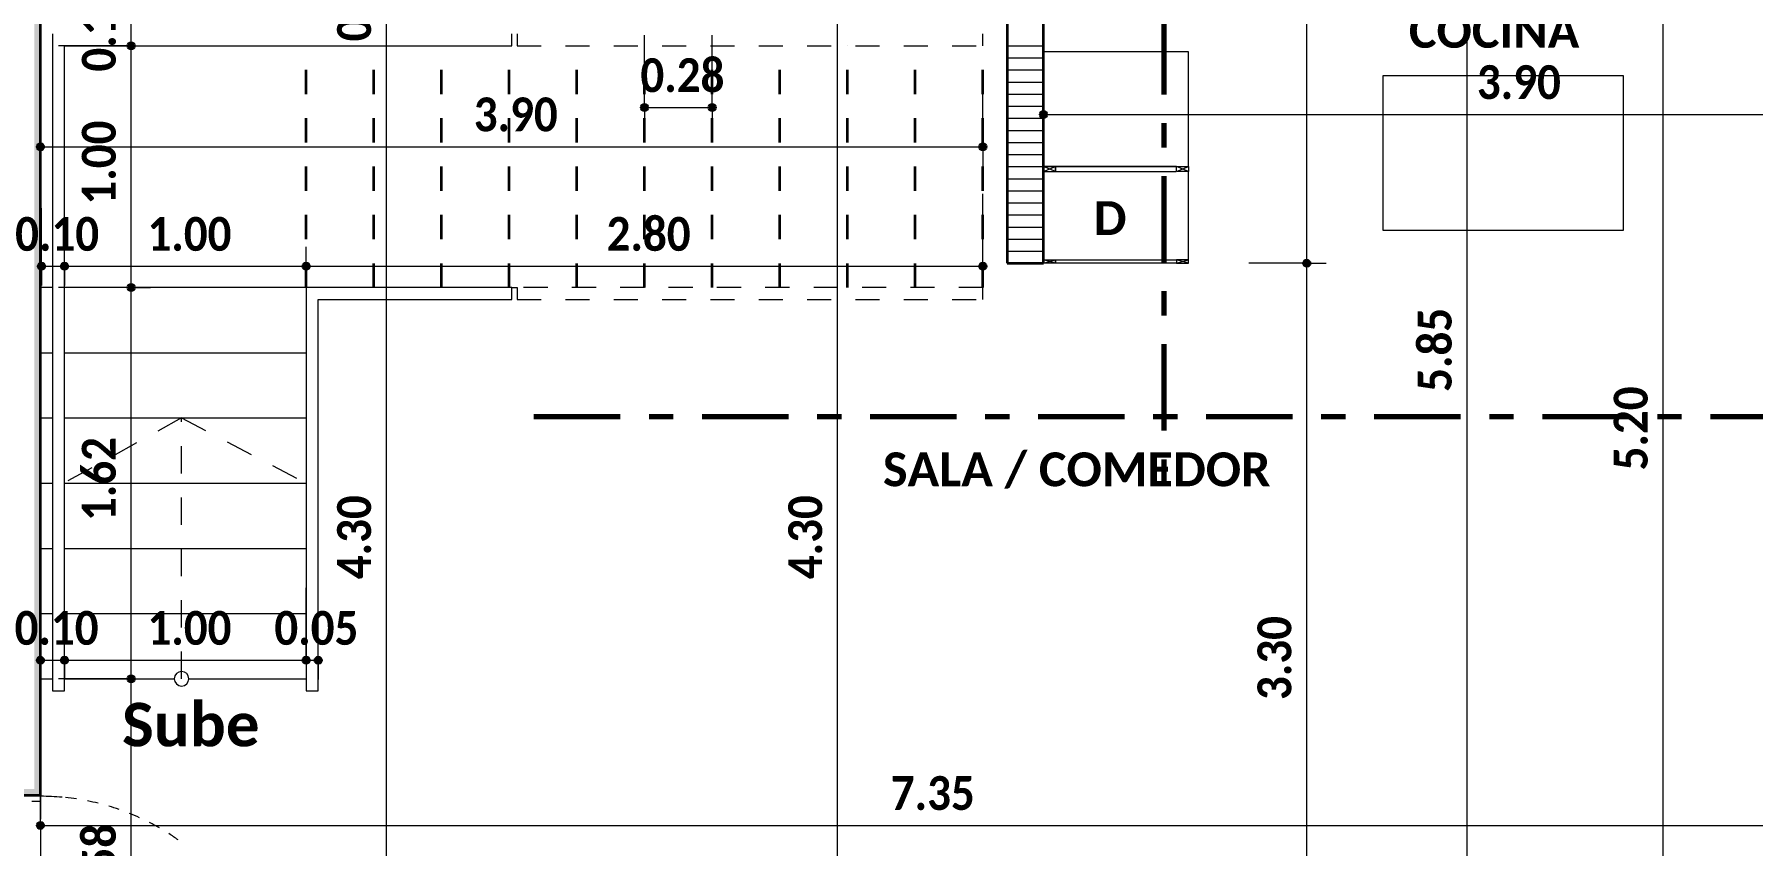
# Model space of a CAD drawing. Header units: metres. Extents: x -144 to 1000, y -717 to 29.
# Drawn here: x 794.25 to 801.36, y -556.38 to -553.03 of the extents above; entities that cross this region are included whole.
import ezdxf

# ---------------------------------------------------------------- set-up
doc = ezdxf.new("R2010")
doc.units = ezdxf.units.M
for name, pattern in [('Basculante', [0.11625, 0.075, -0.04125]), ('basculante modificado', [0.18, 0.1125, -0.0675]), ('Dash Dot 3_16_', [0.595313, 0.357187, -0.119063, 0, -0.119063]), ('Derribado', [0.36, 0.24, -0.12]), ('Trazo', [0.45, 0.225, -0.225])]:
    doc.linetypes.add(name, pattern=pattern)
doc.layers.get('0').update_dxf_attribs({"color": 1})
for name, color, linetype, lineweight in [('A-ANNO-DIMS', 1, 'Continuous', 9), ('A-DETL', 1, 'Continuous', 9), ('A-DETL-GENF', 1, 'Continuous', 9), ('A-DETL-THIN', 1, 'Continuous', 9), ('A-DOOR', 1, 'Continuous', 9), ('A-DOOR-FRAM', 1, 'Continuous', 9), ('A-DOOR-HDLN', 1, 'Trazo', 20), ('A-FLOR', 2, 'Continuous', 9), ('A-FLOR-OVHD', 7, 'Basculante', 9), ('A-WALL', 4, 'Continuous', 9), ('G-ANNO-SYMB', 1, 'Continuous', 9), ('G-ANNO-TEXT', 2, 'Continuous', 9), ('I-FURN', 2, 'Continuous', 9)]:
    doc.layers.add(name, color=color, linetype=linetype, lineweight=lineweight)
doc.layers.add('A-WALL-PATT', color=7, linetype='Continuous', lineweight=35, true_color=0x9c9c9c)
doc.styles.add('Calibri_B', font='calibrib.ttf', dxfattribs={"height": 0.165})
doc.styles.add('Calibri_B_1', font='calibrib.ttf', dxfattribs={"height": 0.135})
doc.styles.add('Calibri_B_6', font='calibrib.ttf', dxfattribs={"width": 0.9})

# ---------------------------------------------------------------- blocks, each defined once
blk = doc.blocks.new('G')
at = {"layer": 'A-ANNO-DIMS', "lineweight": 25}
h = blk.add_hatch(color=256, dxfattribs=at)
edge = h.paths.add_edge_path()
edge.add_arc((789.2462, -496.5696), 0.015, 0, 360)
h = blk.add_hatch(color=256, dxfattribs=at)
edge = h.paths.add_edge_path()
edge.add_arc((789.2462, -496.5696), 0.015, 0, 360)
h = blk.add_hatch(color=256, dxfattribs=at)
edge = h.paths.add_edge_path()
edge.add_arc((791.37, -496.8251), 0.015, 0, 360)
h = blk.add_hatch(color=256, dxfattribs=at)
edge = h.paths.add_edge_path()
edge.add_arc((791.65, -496.8251), 0.015, 0, 360)
h = blk.add_hatch(color=256, dxfattribs=at)
edge = h.paths.add_edge_path()
edge.add_arc((793.0208, -496.854), 0.015, 0, 360)
h = blk.add_hatch(color=256, dxfattribs=at)
edge = h.paths.add_edge_path()
edge.add_arc((788.8708, -496.9875), 0.015, 0, 360)
h = blk.add_hatch(color=256, dxfattribs=at)
edge = h.paths.add_edge_path()
edge.add_arc((792.77, -496.9875), 0.015, 0, 360)
h = blk.add_hatch(color=256, dxfattribs=at)
edge = h.paths.add_edge_path()
edge.add_arc((788.8751, -497.4819), 0.015, 0, 360)
h = blk.add_hatch(color=256, dxfattribs=at)
edge = h.paths.add_edge_path()
edge.add_arc((788.9706, -497.4819), 0.015, 0, 360)
h = blk.add_hatch(color=256, dxfattribs=at)
edge = h.paths.add_edge_path()
edge.add_arc((788.9706, -497.4819), 0.015, 0, 360)
h = blk.add_hatch(color=256, dxfattribs=at)
edge = h.paths.add_edge_path()
edge.add_arc((789.9704, -497.4819), 0.015, 0, 360)
h = blk.add_hatch(color=256, dxfattribs=at)
edge = h.paths.add_edge_path()
edge.add_arc((789.9704, -497.4819), 0.015, 0, 360)
h = blk.add_hatch(color=256, dxfattribs=at)
edge = h.paths.add_edge_path()
edge.add_arc((792.77, -497.4819), 0.015, 0, 360)
h = blk.add_hatch(color=256, dxfattribs=at)
edge = h.paths.add_edge_path()
edge.add_arc((794.1101, -497.4694), 0.015, 0, 360)
h = blk.add_hatch(color=256, dxfattribs=at)
edge = h.paths.add_edge_path()
edge.add_arc((794.1101, -497.4694), 0.015, 0, 360)
h = blk.add_hatch(color=256, dxfattribs=at)
edge = h.paths.add_edge_path()
edge.add_arc((789.2462, -497.5696), 0.015, 0, 360)
h = blk.add_hatch(color=256, dxfattribs=at)
edge = h.paths.add_edge_path()
edge.add_arc((789.2462, -497.5696), 0.015, 0, 360)
h = blk.add_hatch(color=256, dxfattribs=at)
edge = h.paths.add_edge_path()
edge.add_arc((788.8708, -499.1118), 0.015, 0, 360)
h = blk.add_hatch(color=256, dxfattribs=at)
edge = h.paths.add_edge_path()
edge.add_arc((788.9706, -499.1118), 0.015, 0, 360)
h = blk.add_hatch(color=256, dxfattribs=at)
edge = h.paths.add_edge_path()
edge.add_arc((788.9706, -499.1118), 0.015, 0, 360)
h = blk.add_hatch(color=256, dxfattribs=at)
edge = h.paths.add_edge_path()
edge.add_arc((789.9704, -499.1118), 0.015, 0, 360)
h = blk.add_hatch(color=256, dxfattribs=at)
edge = h.paths.add_edge_path()
edge.add_arc((789.9704, -499.1118), 0.015, 0, 360)
h = blk.add_hatch(color=256, dxfattribs=at)
edge = h.paths.add_edge_path()
edge.add_arc((790.0204, -499.1118), 0.015, 0, 360)
h = blk.add_hatch(color=256, dxfattribs=at)
edge = h.paths.add_edge_path()
edge.add_arc((789.2462, -499.1884), 0.015, 0, 360)
h = blk.add_hatch(color=256, dxfattribs=at)
edge = h.paths.add_edge_path()
edge.add_arc((789.2462, -499.1884), 0.015, 0, 360)
h = blk.add_hatch(color=256, dxfattribs=at)
edge = h.paths.add_edge_path()
edge.add_arc((788.8708, -499.7949), 0.015, 0, 360)
at = {"layer": 'A-WALL-PATT', "lineweight": 5, "true_color": 0x747474}
h = blk.add_hatch(color=8, dxfattribs=at)
h.paths.add_polyline_path([(788.8458, -500.7694), (788.8708, -500.7694), (788.8708, -500.6694), (788.7958, -500.6694), (788.7958, -500.6944), (788.8458, -500.6944)])
h.paths.add_polyline_path([(788.8358, -499.6694), (788.8708, -499.6684), (788.8708, -496.4697), (788.8458, -496.4697), (788.8458, -499.6444), (788.7958, -499.6444), (788.7958, -499.6694)])
h.paths.add_polyline_path([(788.8708, -496.3197), (788.8708, -494.9197), (788.8458, -494.9197), (788.8458, -496.3197), (788.8688, -496.3197)])
h.paths.add_polyline_path([(788.8708, -494.7697), (788.8708, -491.7697), (788.8458, -491.7697), (788.8458, -494.7697), (788.8526, -494.7697)])
at = {"layer": 'A-ANNO-DIMS'}
for p, q in [((794.1101, -497.4694), (794.1101, -494.9197)), ((794.7734, -500.7694), (794.7734, -494.9197)), ((795.5844, -500.7694), (795.5844, -495.5694)), ((789.2462, -496.5696), (789.2462, -496.4697)), ((790.3024, -500.7694), (790.3024, -496.4697)), ((792.169, -500.7694), (792.169, -496.4697)), ((789.2462, -496.5696), (788.9462, -496.5696)), ((789.2462, -496.5696), (788.9462, -496.5696)), ((789.2462, -497.5696), (789.2462, -496.5696)), ((789.2462, -496.5696), (789.3262, -496.5696)), ((789.2462, -496.5696), (789.3262, -496.5696)), ((791.37, -496.8251), (791.37, -496.5251)), ((791.65, -496.8251), (791.65, -496.5251)), ((793.0208, -496.854), (793.0208, -496.554)), ((788.8708, -496.9875), (788.8708, -496.6875)), ((792.77, -496.9875), (792.77, -496.6875)), ((791.37, -496.8251), (791.65, -496.8251)), ((791.37, -496.8251), (791.37, -496.9051)), ((791.65, -496.8251), (791.65, -496.9051)), ((793.0208, -496.854), (796.9206, -496.854)), ((793.0208, -496.854), (793.0208, -496.934)), ((788.8708, -496.9875), (792.77, -496.9875)), ((788.8708, -496.9875), (788.8708, -497.0675)), ((792.77, -496.9875), (792.77, -497.0675)), ((788.9706, -497.4819), (788.9706, -497.1819)), ((788.9706, -497.4819), (788.9706, -497.1819)), ((792.77, -497.4819), (792.77, -497.1819)), ((789.9704, -497.4819), (789.9704, -497.4019)), ((789.9704, -497.4819), (789.9704, -497.4019)), ((788.8751, -497.4819), (788.9706, -497.4819)), ((788.8751, -497.4819), (788.8751, -497.5619)), ((788.9706, -497.4819), (788.9706, -497.5619)), ((788.9706, -497.4819), (789.9704, -497.4819)), ((788.9706, -497.4819), (788.9706, -497.5619)), ((789.9704, -497.4819), (789.9704, -497.7819)), ((789.9704, -497.4819), (792.77, -497.4819)), ((789.9704, -497.4819), (789.9704, -497.7819)), ((792.77, -497.4819), (792.77, -497.5619)), ((794.1101, -500.7694), (794.1101, -497.4694)), ((794.1101, -497.4694), (794.1901, -497.4694)), ((794.1101, -497.4694), (794.1901, -497.4694)), ((789.2462, -497.5696), (788.9462, -497.5696)), ((789.2462, -497.5696), (788.9462, -497.5696)), ((789.2462, -499.1884), (789.2462, -497.5696)), ((789.2462, -497.5696), (789.3262, -497.5696)), ((789.2462, -497.5696), (789.3262, -497.5696)), ((788.8708, -499.1118), (788.8708, -498.8118)), ((788.9706, -499.1118), (788.9706, -498.8118)), ((788.9706, -499.1118), (788.9706, -498.8118)), ((789.9704, -499.1118), (789.9704, -498.8118)), ((789.9704, -499.1118), (789.9704, -498.8118)), ((790.0204, -499.1118), (790.0204, -498.8118)), ((788.8708, -499.1118), (788.9706, -499.1118)), ((788.8708, -499.1118), (788.8708, -499.1918)), ((788.9706, -499.1118), (788.9706, -499.1918)), ((788.9706, -499.1118), (789.9704, -499.1118)), ((788.9706, -499.1118), (788.9706, -499.1918)), ((789.9704, -499.1118), (789.9704, -499.1918)), ((789.9704, -499.1118), (790.0204, -499.1118)), ((789.9704, -499.1118), (789.9704, -499.1918)), ((790.0204, -499.1118), (790.0204, -499.1918)), ((789.2462, -499.1884), (788.9462, -499.1884)), ((789.2462, -499.1884), (788.9462, -499.1884)), ((789.2462, -499.1884), (789.3262, -499.1884)), ((789.2462, -500.7694), (789.2462, -499.1884)), ((789.2462, -499.1884), (789.3262, -499.1884)), ((788.8708, -499.7949), (788.8708, -499.4949)), ((788.8708, -499.7949), (796.2208, -499.7949)), ((788.8708, -499.7949), (788.8708, -499.8749))]:
    blk.add_line(p, q, dxfattribs=at)
at = {"layer": 'A-ANNO-DIMS', "linetype": 'Derribado'}
for p, q in [((788.8751, -497.4819), (788.8751, -497.1819)), ((794.1101, -497.4694), (793.8101, -497.4694)), ((794.1101, -497.4694), (793.8101, -497.4694))]:
    blk.add_line(p, q, dxfattribs=at)
at = {"layer": 'A-ANNO-DIMS', "lineweight": 25}
for centre in [(789.2462, -496.5696), (789.2462, -496.5696), (791.37, -496.8251), (791.65, -496.8251), (793.0208, -496.854), (788.8708, -496.9875), (792.77, -496.9875), (788.8751, -497.4819), (788.9706, -497.4819), (788.9706, -497.4819), (789.9704, -497.4819), (789.9704, -497.4819), (792.77, -497.4819), (794.1101, -497.4694), (794.1101, -497.4694), (789.2462, -497.5696), (789.2462, -497.5696), (788.8708, -499.1118), (788.9706, -499.1118), (788.9706, -499.1118), (789.9704, -499.1118), (789.9704, -499.1118), (790.0204, -499.1118), (789.2462, -499.1884), (789.2462, -499.1884), (788.8708, -499.7949)]:
    blk.add_circle(centre, 0.015, dxfattribs=at)
at = {"layer": 'A-DETL', "color": 7, "linetype": 'Basculante', "lineweight": 35}
for p, q in [((789.9704, -497.5696), (789.9704, -496.5696)), ((790.25, -497.5696), (790.25, -496.5696)), ((790.53, -497.5696), (790.53, -496.5696)), ((790.81, -497.5696), (790.81, -496.5696)), ((791.09, -497.5696), (791.09, -496.5696)), ((791.37, -497.5696), (791.37, -496.5696)), ((791.65, -497.5696), (791.65, -496.5696)), ((791.93, -497.5696), (791.93, -496.5696)), ((792.21, -497.5696), (792.21, -496.5696)), ((792.49, -497.5696), (792.49, -496.5696)), ((792.77, -497.5696), (792.77, -496.5696))]:
    blk.add_line(p, q, dxfattribs=at)
at = {"layer": 'A-DETL', "color": 7}
for p, q in [((788.9206, -497.5696), (788.8706, -497.5696)), ((789.9704, -497.5696), (788.9706, -497.5696)), ((790.821, -497.5696), (790.843, -497.5696)), ((788.8706, -497.8394), (788.9206, -497.8394)), ((788.9706, -497.8394), (789.9704, -497.8394)), ((788.8706, -498.1092), (788.9206, -498.1092)), ((788.9706, -498.1092), (789.9704, -498.1092)), ((788.8706, -498.379), (788.9206, -498.379)), ((788.9706, -498.379), (789.9704, -498.379)), ((788.8706, -498.6488), (788.9206, -498.6488)), ((788.9706, -498.6488), (789.9704, -498.6488)), ((788.8706, -498.9186), (788.9206, -498.9186)), ((788.9706, -498.9186), (789.9704, -498.9186)), ((788.8706, -499.1884), (788.9206, -499.1884)), ((788.9706, -499.1884), (789.4249, -499.1884)), ((789.4848, -499.1884), (789.9704, -499.1884))]:
    blk.add_line(p, q, dxfattribs=at)
at = {"layer": 'A-DETL', "color": 7, "linetype": 'basculante modificado'}
for p, q in [((789.4546, -498.1092), (788.9706, -498.3775)), ((789.4546, -499.1884), (789.4546, -498.1092)), ((789.4546, -498.1092), (789.9704, -498.379))]:
    blk.add_line(p, q, dxfattribs=at)
at = {"layer": 'A-DETL-GENF', "linetype": 'Basculante'}
for p, q in [((788.7208, -499.6694), (788.8708, -499.6694)), ((788.8708, -499.6694), (788.8708, -500.6694))]:
    blk.add_line(p, q, dxfattribs=at)
at = {"layer": 'A-DETL-THIN'}
for p, q in [((788.9206, -496.5196), (788.9206, -499.2384)), ((788.9706, -499.2384), (788.9706, -496.5696)), ((788.9706, -496.5696), (790.821, -496.5696)), ((790.821, -496.5696), (790.821, -496.5196)), ((790.821, -497.5696), (789.9704, -497.5696)), ((789.9704, -497.5696), (789.9704, -499.2384)), ((790.821, -497.6196), (790.821, -497.5696)), ((790.0204, -499.2384), (790.0204, -497.6196)), ((790.0204, -497.6196), (790.821, -497.6196)), ((788.9206, -499.2384), (788.9706, -499.2384)), ((789.9704, -499.2384), (790.0204, -499.2384))]:
    blk.add_line(p, q, dxfattribs=at)
for start, end in [(0, 180), (180, 0)]:
    blk.add_arc((789.4548, -499.1882), 0.03, start, end, dxfattribs=at)
at = {"layer": 'A-DOOR'}
for start, end in [(84.86021, 90), (81.40092, 84.05706), (76.09186, 78.74617), (70.78086, 73.43707), (65.46046, 68.1223), (60.12331, 62.79443), (54.7622, 57.44619)]:
    blk.add_arc((788.873, -500.6577), 0.9833, start, end, dxfattribs=at)
at = {"layer": 'A-DOOR-FRAM', "lineweight": 15}
for p, q in [((788.8358, -499.6944), (788.8708, -499.6944)), ((788.8708, -499.6944), (788.8708, -499.6694))]:
    blk.add_line(p, q, dxfattribs=at)
at = {"layer": 'A-DOOR-HDLN'}
blk.add_line((788.7208, -499.6694), (788.8708, -499.6694), dxfattribs=at)
at = {"layer": 'A-FLOR'}
for p, q in [((793.6208, -496.5945), (793.0208, -496.5945)), ((793.6208, -497.0694), (793.6208, -496.5945)), ((795.4206, -496.6944), (794.4251, -496.6944)), ((794.4251, -496.6944), (794.4251, -497.332)), ((795.4206, -497.332), (795.4206, -496.6944)), ((793.0208, -497.0694), (793.6208, -497.0694)), ((794.4251, -497.332), (795.4206, -497.332))]:
    blk.add_line(p, q, dxfattribs=at)
at = {"layer": 'A-FLOR-OVHD'}
for p, q in [((790.843, -496.5196), (790.843, -496.5696)), ((790.843, -496.5696), (792.77, -496.5696)), ((792.77, -496.5696), (792.77, -496.5196)), ((792.77, -497.5696), (790.843, -497.5696)), ((790.843, -497.5696), (790.843, -497.6196)), ((792.77, -497.6196), (792.77, -497.5696)), ((790.843, -497.6196), (792.77, -497.6196))]:
    blk.add_line(p, q, dxfattribs=at)
at = {"layer": 'A-WALL', "lineweight": 35}
for p, q in [((792.8708, -494.9197), (792.8708, -497.4694)), ((793.0208, -497.4694), (793.0208, -494.9197)), ((788.8708, -499.6694), (788.8708, -496.4697)), ((792.8708, -497.4694), (793.0208, -497.4694)), ((788.7208, -499.6694), (788.8708, -499.6694))]:
    blk.add_line(p, q, dxfattribs=at)
at = {"layer": 'A-WALL-PATT', "color": 8, "lineweight": 5, "true_color": 0x727272}
for p, q in [((792.8708, -496.5695), (793.0208, -496.5695)), ((792.8708, -496.6195), (793.0208, -496.6195)), ((792.8708, -496.6695), (793.0208, -496.6695)), ((792.8708, -496.7195), (793.0208, -496.7195)), ((792.8708, -496.7695), (793.0208, -496.7695)), ((792.8708, -496.8195), (793.0208, -496.8195)), ((792.8708, -496.8695), (793.0208, -496.8695)), ((792.8708, -496.9195), (793.0208, -496.9195)), ((792.8708, -496.9695), (793.0208, -496.9695)), ((792.8708, -497.0195), (793.0208, -497.0195)), ((792.8708, -497.0695), (793.0208, -497.0695)), ((792.8708, -497.1195), (793.0208, -497.1195)), ((792.8708, -497.1695), (793.0208, -497.1695)), ((792.8708, -497.2195), (793.0208, -497.2195)), ((792.8708, -497.2695), (793.0208, -497.2695)), ((792.8708, -497.3195), (793.0208, -497.3195)), ((792.8708, -497.3695), (793.0208, -497.3695)), ((792.8708, -497.4195), (793.0208, -497.4195))]:
    blk.add_line(p, q, dxfattribs=at)
at = {"layer": 'G-ANNO-SYMB', "linetype": 'Dash Dot 3_16_', "lineweight": 70}
for p, q in [((793.5186, -490.8513), (793.5186, -498.4858)), ((790.9129, -498.1038), (799.4786, -498.1038))]:
    blk.add_line(p, q, dxfattribs=at)
at = {"layer": 'I-FURN'}
for p, q in [((793.0208, -497.0894), (793.0708, -497.0694)), ((793.0708, -497.0894), (793.0208, -497.0694)), ((793.0708, -497.0694), (793.0208, -497.0694)), ((793.0208, -497.0694), (793.0208, -497.0894)), ((793.5708, -497.0694), (793.0708, -497.0694)), ((793.0708, -497.0694), (793.0708, -497.0894)), ((793.0708, -497.0894), (793.0708, -497.0694)), ((793.5708, -497.0894), (793.5708, -497.0694)), ((793.5708, -497.0894), (793.6208, -497.0694)), ((793.6208, -497.0894), (793.5708, -497.0694)), ((793.5708, -497.0694), (793.6208, -497.0694)), ((793.5708, -497.0894), (793.5708, -497.0694)), ((793.6208, -497.0694), (793.6208, -497.0894)), ((793.0208, -497.4544), (793.0208, -497.0894)), ((793.0208, -497.0894), (793.0708, -497.0894)), ((793.0684, -497.0894), (793.5684, -497.0894)), ((793.6208, -497.0894), (793.5708, -497.0894)), ((793.6208, -497.4544), (793.6208, -497.0894)), ((793.0208, -497.4694), (793.0708, -497.4544)), ((793.0708, -497.4694), (793.0208, -497.4544)), ((793.0208, -497.4694), (793.0208, -497.4544)), ((793.0208, -497.4544), (793.0708, -497.4544)), ((793.0708, -497.4694), (793.0208, -497.4694)), ((793.0708, -497.4694), (793.0708, -497.4544)), ((793.0708, -497.4544), (793.5708, -497.4544)), ((793.0708, -497.4544), (793.0708, -497.4694)), ((793.5708, -497.4694), (793.0708, -497.4694)), ((793.5708, -497.4544), (793.5708, -497.4694)), ((793.5708, -497.4694), (793.6208, -497.4544)), ((793.6208, -497.4694), (793.5708, -497.4544)), ((793.6208, -497.4544), (793.5708, -497.4544)), ((793.5708, -497.4544), (793.5708, -497.4694)), ((793.5708, -497.4694), (793.6208, -497.4694)), ((793.6208, -497.4694), (793.6208, -497.4544))]:
    blk.add_line(p, q, dxfattribs=at)
at = {"layer": 'A-ANNO-DIMS', "char_height": 0.14, "width": 0.376134, "attachment_point": 1, "rotation": 90, "line_spacing_factor": 1.158048, "style": 'Calibri_B_6'}
for s, insert in [('0.15', (790.0984, -496.5514)), ('0.10', (789.0422, -496.6764)), ('1.00', (789.0422, -497.2264)), ('5.85', (794.5693, -498.0012)), ('5.20', (795.3803, -498.3261)), ('1.62', (789.0422, -498.5357)), ('4.30', (790.0984, -498.7763)), ('4.30', (791.9649, -498.7762)), ('3.30', (793.906, -499.2761)), ('1.58', (789.0422, -500.1356))]:
    blk.add_mtext(s, dxfattribs=dict(at, insert=insert))
at = {"layer": 'A-ANNO-DIMS', "char_height": 0.14, "width": 0.376134, "attachment_point": 1, "line_spacing_factor": 1.158048, "style": 'Calibri_B_6'}
for s, insert in [('0.28', (791.3532, -496.6211)), ('3.90', (794.814, -496.6499)), ('3.90', (790.6636, -496.7835)), ('0.10', (788.7662, -497.2778)), ('1.00', (789.3138, -497.2778)), ('2.80', (791.2135, -497.2778)), ('0.10', (788.764, -498.9077)), ('1.00', (789.3138, -498.9077)), ('0.05', (789.8387, -498.9077)), ('7.35', (792.389, -499.5909))]:
    blk.add_mtext(s, dxfattribs=dict(at, insert=insert))
at = {"layer": 'G-ANNO-TEXT'}
for s, height, style, p in [('COCINA', 0.14, 'Calibri_B', (794.5327, -496.5779)), ('D', 0.14, 'Calibri_B', (793.2283, -497.3525)), ('SALA / COMEDOR', 0.14, 'Calibri_B', (792.3565, -498.3918)), ('Sube', 0.18, 'Calibri_B_1', (789.2086, -499.4677))]:
    blk.add_text(s, height=height, dxfattribs=dict(at, style=style)).set_placement(p)

msp = doc.modelspace()

# ---------------------------------------------------------------- block references
at = {"color": 3}
msp.add_blockref('G', (5.408, -56.5064), dxfattribs=at)

doc.saveas('drawing.dxf')
